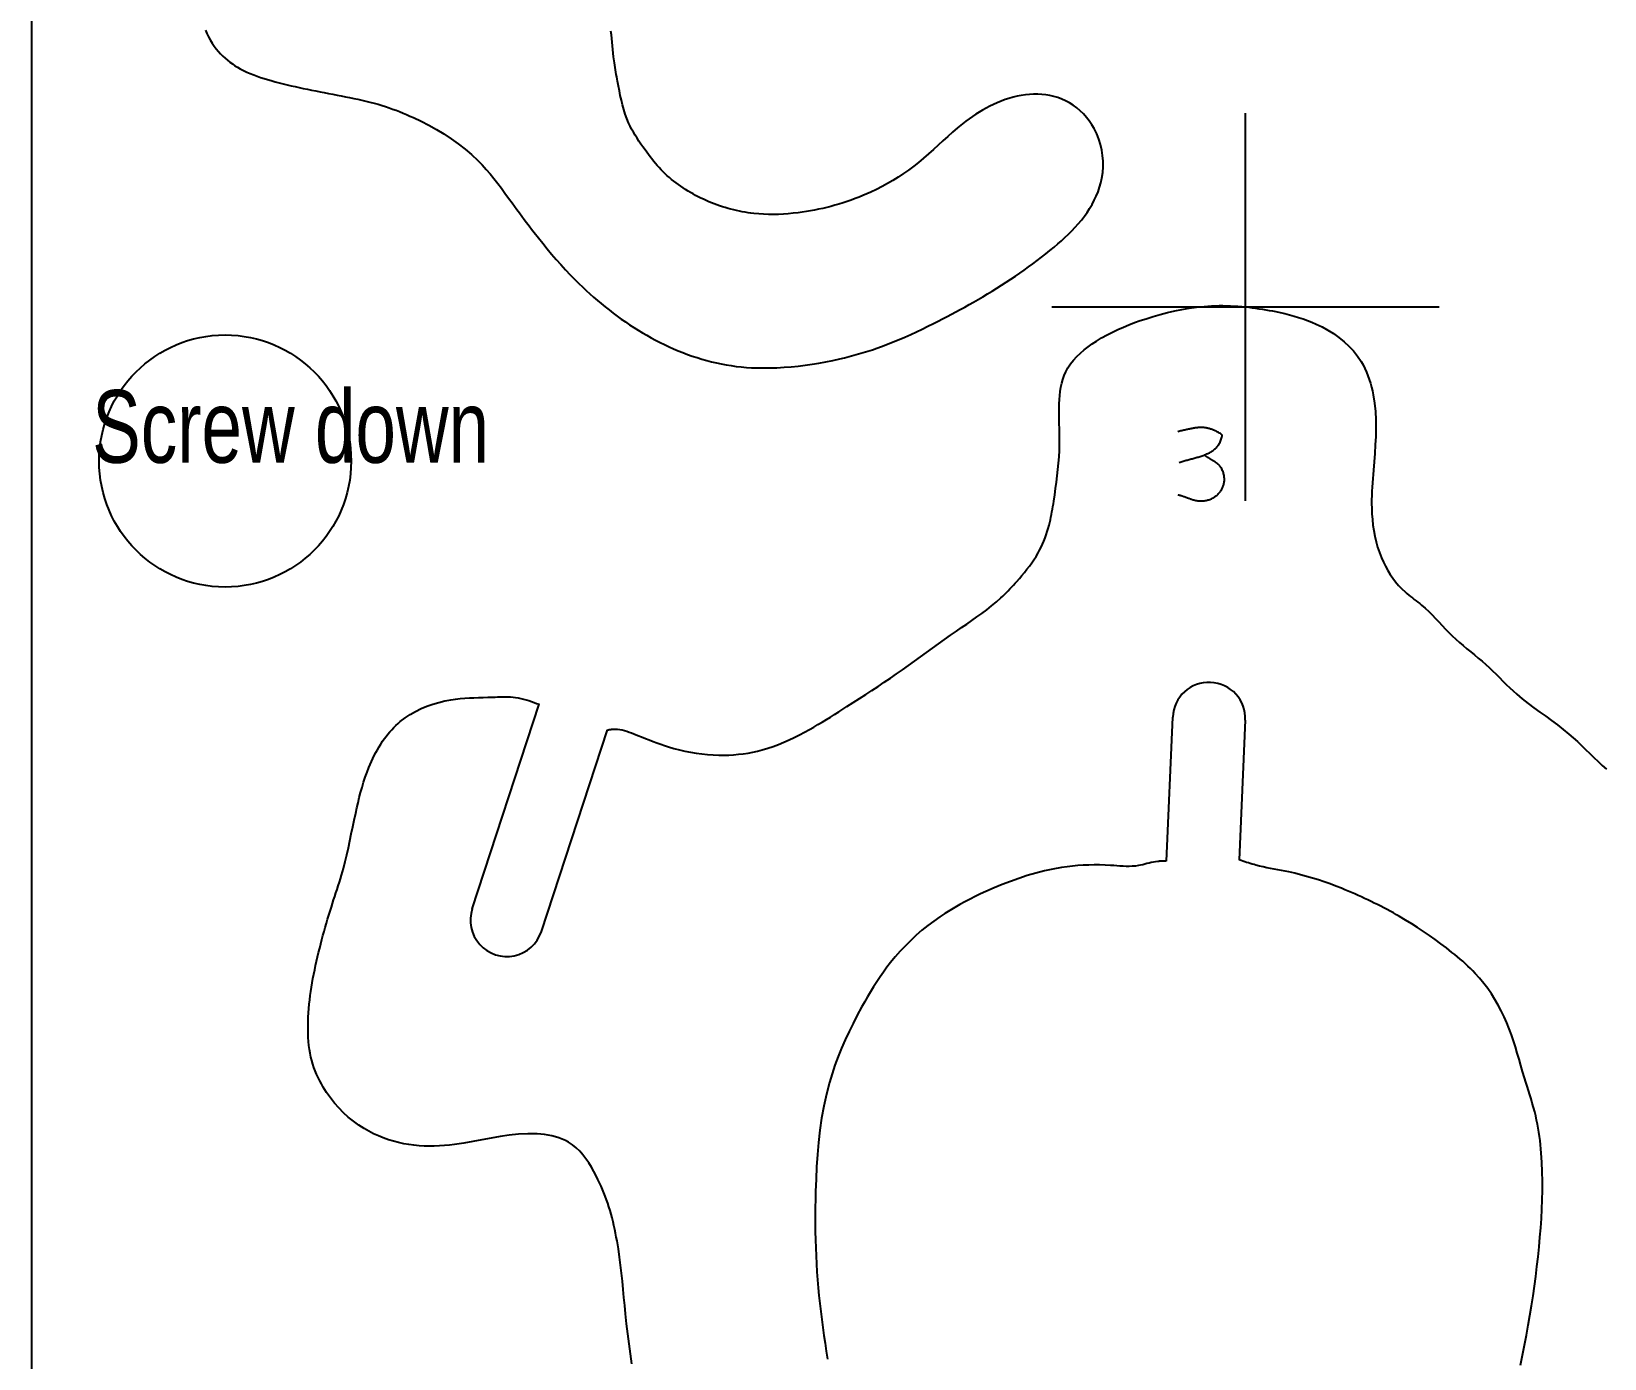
# Model space of a CAD drawing. Extents: x -0.1 to 30, y 0 to 26.6.
# Drawn here: x 0 to 8.12, y 7.63 to 14.47 of the extents above; entities that cross this region are included whole.
import ezdxf

# ---------------------------------------------------------------- set-up
doc = ezdxf.new("R2010")
doc.units = 0
doc.header["$MEASUREMENT"] = 0
doc.header["$PDMODE"] = 2
doc.layers.get('0').update_dxf_attribs({"linetype": 'CONTINUOUS'})
doc.layers.add('CK_LEVEL_1', color=7, linetype='CONTINUOUS')

# ---------------------------------------------------------------- blocks, each defined once
blk = doc.blocks.new('CKCOLL41')
at = {"layer": 'CK_LEVEL_1', "color": 3, "linetype": 'CONTINUOUS'}
for points in [[(6.1443, 12.3931, 0), (6.1396, 12.3961, 0), (6.1349, 12.399, 0), (6.1303, 12.4017, 0), (6.1258, 12.4043, 0), (6.1213, 12.4067, 0), (6.1169, 12.409, 0), (6.1127, 12.4112, 0), (6.1084, 12.4132, 0), (6.1043, 12.4151, 0), (6.1001, 12.417, 0), (6.0961, 12.4186, 0), (6.0921, 12.4202, 0), (6.0882, 12.4216, 0), (6.0843, 12.4229, 0), (6.0804, 12.4242, 0), (6.0766, 12.4252, 0), (6.0728, 12.4262, 0), (6.0691, 12.4271, 0), (6.0652, 12.4279, 0), (6.0615, 12.4286, 0), (6.0578, 12.4292, 0), (6.0541, 12.4296, 0), (6.0504, 12.43, 0), (6.0467, 12.4303, 0), (6.043, 12.4305, 0), (6.0393, 12.4307, 0), (6.0356, 12.4307, 0), (6.0317, 12.4307, 0), (6.028, 12.4306, 0), (6.0242, 12.4304, 0), (6.0204, 12.4301, 0), (6.0165, 12.4297, 0), (6.0126, 12.4293, 0), (6.0087, 12.4289, 0), (6.0047, 12.4283, 0), (6.0007, 12.4277, 0), (5.9966, 12.427, 0), (5.9925, 12.4263, 0), (5.9883, 12.4255, 0), (5.984, 12.4247, 0), (5.9796, 12.4238, 0), (5.9752, 12.4229, 0), (5.9707, 12.4219, 0), (5.9662, 12.4209, 0), (5.9615, 12.4198, 0), (5.9567, 12.4188, 0), (5.9519, 12.4176, 0), (5.9469, 12.4165, 0), (5.9418, 12.4153, 0), (5.9367, 12.4141, 0), (5.9314, 12.4128, 0), (5.926, 12.4115, 0), (5.9205, 12.4102, 0), (5.9148, 12.4089, 0)], [(5.9226, 12.2506, 0), (5.9276, 12.2523, 0), (5.9325, 12.254, 0), (5.9375, 12.2556, 0), (5.9425, 12.2571, 0), (5.9476, 12.2587, 0), (5.9527, 12.2602, 0), (5.9579, 12.2616, 0), (5.9631, 12.263, 0), (5.9683, 12.2644, 0), (5.9735, 12.2658, 0), (5.9787, 12.2672, 0), (5.984, 12.2686, 0), (5.9892, 12.2699, 0), (5.9945, 12.2713, 0), (5.9997, 12.2727, 0), (6.005, 12.2741, 0), (6.0102, 12.2755, 0), (6.0154, 12.2769, 0), (6.0205, 12.2785, 0), (6.0257, 12.28, 0), (6.0308, 12.2815, 0), (6.0358, 12.2831, 0), (6.0408, 12.2848, 0), (6.0458, 12.2865, 0), (6.0507, 12.2883, 0), (6.0555, 12.2902, 0), (6.0603, 12.2921, 0), (6.0649, 12.2942, 0), (6.0696, 12.2963, 0), (6.0741, 12.2985, 0), (6.0785, 12.3008, 0), (6.0829, 12.3032, 0), (6.0871, 12.3057, 0), (6.0913, 12.3083, 0), (6.0953, 12.311, 0), (6.0993, 12.3138, 0), (6.103, 12.3169, 0), (6.1067, 12.32, 0), (6.1102, 12.3233, 0), (6.1137, 12.3267, 0), (6.1169, 12.3303, 0), (6.12, 12.334, 0), (6.123, 12.3379, 0), (6.1259, 12.342, 0), (6.1286, 12.3462, 0), (6.131, 12.3507, 0), (6.1333, 12.3552, 0), (6.1355, 12.36, 0), (6.1374, 12.365, 0), (6.1392, 12.3702, 0), (6.1408, 12.3756, 0), (6.1422, 12.3812, 0), (6.1434, 12.387, 0), (6.1444, 12.393, 0)]]:
    blk.add_polyline3d(points, dxfattribs=at)
blk = doc.blocks.new('CKCOLL39')
at = {"layer": 'CK_LEVEL_1', "color": 3, "linetype": 'CONTINUOUS'}
for points in [[(6.1364, 12.2269, 0), (6.1355, 12.2282, 0), (6.1345, 12.2295, 0), (6.1335, 12.2308, 0), (6.1325, 12.232, 0), (6.1314, 12.2333, 0), (6.1303, 12.2345, 0), (6.1291, 12.2357, 0), (6.1279, 12.237, 0), (6.1266, 12.2382, 0), (6.1253, 12.2394, 0), (6.124, 12.2405, 0), (6.1227, 12.2417, 0), (6.1213, 12.2429, 0), (6.1198, 12.244, 0), (6.1184, 12.2452, 0), (6.1169, 12.2463, 0), (6.1154, 12.2474, 0), (6.1138, 12.2486, 0), (6.1122, 12.2497, 0), (6.1106, 12.2508, 0), (6.109, 12.2519, 0), (6.1073, 12.253, 0), (6.1057, 12.2541, 0), (6.104, 12.2552, 0), (6.1023, 12.2563, 0), (6.1005, 12.2574, 0), (6.0988, 12.2585, 0), (6.097, 12.2596, 0), (6.0952, 12.2607, 0), (6.0934, 12.2618, 0), (6.0916, 12.2629, 0), (6.0898, 12.264, 0), (6.088, 12.2652, 0), (6.0861, 12.2663, 0), (6.0843, 12.2674, 0), (6.0824, 12.2685, 0), (6.0806, 12.2696, 0), (6.0787, 12.2708, 0), (6.0768, 12.2719, 0), (6.075, 12.2731, 0), (6.0731, 12.2742, 0), (6.0712, 12.2754, 0), (6.0694, 12.2765, 0), (6.0675, 12.2777, 0), (6.0656, 12.2789, 0), (6.0638, 12.2801, 0), (6.0619, 12.2813, 0), (6.0601, 12.2826, 0), (6.0583, 12.2838, 0), (6.0565, 12.2851, 0), (6.0546, 12.2863, 0), (6.0528, 12.2876, 0), (6.0511, 12.2889, 0), (6.0493, 12.2902, 0)], [(6.0256, 12.0527, 0), (6.0308, 12.0524, 0), (6.0361, 12.0523, 0), (6.0412, 12.0524, 0), (6.0463, 12.0527, 0), (6.0513, 12.0531, 0), (6.0563, 12.0538, 0), (6.0611, 12.0546, 0), (6.066, 12.0557, 0), (6.0707, 12.0569, 0), (6.0753, 12.0582, 0), (6.0798, 12.0598, 0), (6.0843, 12.0615, 0), (6.0887, 12.0634, 0), (6.0929, 12.0654, 0), (6.0971, 12.0676, 0), (6.1011, 12.07, 0), (6.1051, 12.0724, 0), (6.1089, 12.0751, 0), (6.1126, 12.0778, 0), (6.1162, 12.0807, 0), (6.1196, 12.0837, 0), (6.1229, 12.0868, 0), (6.1261, 12.0901, 0), (6.1292, 12.0935, 0), (6.1321, 12.0969, 0), (6.1348, 12.1006, 0), (6.1375, 12.1043, 0), (6.1399, 12.108, 0), (6.1422, 12.1119, 0), (6.1443, 12.1159, 0), (6.1463, 12.1199, 0), (6.1481, 12.124, 0), (6.1497, 12.1283, 0), (6.1511, 12.1325, 0), (6.1524, 12.1369, 0), (6.1535, 12.1414, 0), (6.1543, 12.1458, 0), (6.155, 12.1503, 0), (6.1555, 12.1549, 0), (6.1558, 12.1595, 0), (6.1559, 12.1642, 0), (6.1557, 12.1689, 0), (6.1554, 12.1737, 0), (6.1549, 12.1785, 0), (6.1541, 12.1833, 0), (6.153, 12.188, 0), (6.1518, 12.1929, 0), (6.1504, 12.1978, 0), (6.1487, 12.2026, 0), (6.1467, 12.2075, 0), (6.1445, 12.2124, 0), (6.1421, 12.2172, 0), (6.1394, 12.2221, 0), (6.1365, 12.227, 0)], [(5.9147, 12.0844, 0), (5.9169, 12.0839, 0), (5.9191, 12.0834, 0), (5.9213, 12.0829, 0), (5.9235, 12.0824, 0), (5.9257, 12.0818, 0), (5.9279, 12.0812, 0), (5.9301, 12.0806, 0), (5.9323, 12.0799, 0), (5.9345, 12.0793, 0), (5.9367, 12.0786, 0), (5.9389, 12.0779, 0), (5.941, 12.0772, 0), (5.9432, 12.0764, 0), (5.9454, 12.0757, 0), (5.9476, 12.075, 0), (5.9497, 12.0742, 0), (5.9519, 12.0734, 0), (5.954, 12.0726, 0), (5.9562, 12.0719, 0), (5.9583, 12.0711, 0), (5.9604, 12.0703, 0), (5.9626, 12.0695, 0), (5.9647, 12.0687, 0), (5.9668, 12.0679, 0), (5.9689, 12.0671, 0), (5.971, 12.0663, 0), (5.9731, 12.0655, 0), (5.9752, 12.0648, 0), (5.9773, 12.064, 0), (5.9793, 12.0633, 0), (5.9814, 12.0626, 0), (5.9835, 12.0618, 0), (5.9855, 12.0611, 0), (5.9875, 12.0605, 0), (5.9895, 12.0598, 0), (5.9916, 12.0591, 0), (5.9936, 12.0585, 0), (5.9955, 12.0579, 0), (5.9975, 12.0573, 0), (5.9995, 12.0568, 0), (6.0014, 12.0563, 0), (6.0034, 12.0558, 0), (6.0053, 12.0553, 0), (6.0072, 12.0549, 0), (6.0091, 12.0545, 0), (6.011, 12.0541, 0), (6.0129, 12.0538, 0), (6.0147, 12.0535, 0), (6.0166, 12.0533, 0), (6.0184, 12.0531, 0), (6.0202, 12.0529, 0), (6.022, 12.0528, 0), (6.0238, 12.0527, 0), (6.0256, 12.0527, 0)]]:
    blk.add_polyline3d(points, dxfattribs=at)

msp = doc.modelspace()

# ---------------------------------------------------------------- linework, layer by layer
at = {"layer": 'CK_LEVEL_1', "color": 3, "linetype": 'CONTINUOUS'}
for p, q in [((0, 24), (0, 0)), ((2.2745, 9.9477), (2.6204, 11.0029)), ((5.8888, 10.9369), (5.8561, 10.1932)), ((6.2637, 10.9204), (6.232, 10.2005)), ((2.6311, 9.8309), (2.9718, 10.8703))]:
    msp.add_line(p, q, dxfattribs=at)
for points in [[(0.8973, 14.4802), (0.905, 14.4632), (0.9134, 14.4465), (0.9223, 14.4301), (0.9319, 14.4142), (0.9421, 14.3988), (0.9531, 14.3839), (0.9649, 14.3697), (0.9756, 14.3579), (0.9869, 14.3466), (0.9987, 14.3357), (1.011, 14.3254), (1.0237, 14.3156), (1.0367, 14.3062), (1.0502, 14.2973), (1.0639, 14.2889), (1.0778, 14.281), (1.0947, 14.2723), (1.1118, 14.2641), (1.1291, 14.2566), (1.1467, 14.2495), (1.1644, 14.2429), (1.1823, 14.2367), (1.2003, 14.2309), (1.2184, 14.2254), (1.2366, 14.2202), (1.2573, 14.2145), (1.2779, 14.2091), (1.2986, 14.2039), (1.3194, 14.1988), (1.3402, 14.194), (1.361, 14.1893), (1.3818, 14.1848), (1.4027, 14.1804), (1.4236, 14.1761), (1.4454, 14.1716), (1.4673, 14.1672), (1.4891, 14.1629), (1.511, 14.1586), (1.5329, 14.1544), (1.5548, 14.1501), (1.5767, 14.1458), (1.5986, 14.1415), (1.6205, 14.1372), (1.6416, 14.1329), (1.6627, 14.1286), (1.6838, 14.1241), (1.7049, 14.1194), (1.7259, 14.1146), (1.7468, 14.1095), (1.7676, 14.104), (1.7883, 14.0983), (1.8089, 14.0922), (1.8273, 14.0864), (1.8456, 14.0803), (1.8637, 14.0738), (1.8818, 14.0671), (1.8998, 14.0601), (1.9176, 14.0529), (1.9355, 14.0454), (1.9532, 14.0376), (1.9708, 14.0296), (2.0112, 14.0103), (2.051, 13.9898), (2.0902, 13.9681), (2.1285, 13.945), (2.166, 13.9205), (2.2023, 13.8946), (2.2374, 13.8673), (2.2711, 13.8384), (2.3034, 13.808), (2.3251, 13.7856), (2.3461, 13.7625), (2.3665, 13.7388), (2.3863, 13.7146), (2.4057, 13.69), (2.4247, 13.6651), (2.4434, 13.6399), (2.462, 13.6146), (2.4805, 13.5892), (2.4929, 13.5722), (2.5053, 13.5552), (2.5177, 13.5383), (2.5302, 13.5214), (2.5427, 13.5045), (2.5553, 13.4877), (2.5679, 13.4709), (2.5806, 13.4542), (2.5934, 13.4376), (2.6156, 13.4092), (2.6381, 13.381), (2.6608, 13.353), (2.684, 13.3253), (2.7075, 13.298), (2.7314, 13.271), (2.7557, 13.2444), (2.7804, 13.2181), (2.8056, 13.1924), (2.8242, 13.1741), (2.8429, 13.156), (2.8619, 13.1382), (2.8811, 13.1206), (2.9006, 13.1034), (2.9204, 13.0864), (2.9403, 13.0697), (2.9605, 13.0532), (2.981, 13.0371), (3.0016, 13.0212), (3.0225, 13.0057), (3.0436, 12.9905), (3.065, 12.9756), (3.0866, 12.961), (3.1084, 12.9468), (3.1304, 12.933), (3.1527, 12.9195), (3.1752, 12.9064), (3.1977, 12.8938), (3.2205, 12.8816), (3.2435, 12.8698), (3.2668, 12.8584), (3.2902, 12.8474), (3.3138, 12.8369), (3.3376, 12.8268), (3.3617, 12.8172), (3.3859, 12.8081), (3.4102, 12.7994), (3.4348, 12.7913), (3.4595, 12.7836), (3.4844, 12.7765), (3.5094, 12.77), (3.5345, 12.764), (3.5598, 12.7586), (3.5852, 12.7539), (3.6107, 12.7498), (3.6367, 12.7462), (3.6629, 12.7433), (3.6891, 12.7411), (3.7153, 12.7394), (3.7417, 12.7383), (3.768, 12.7378), (3.7943, 12.7378), (3.8207, 12.7382), (3.847, 12.7392), (3.8834, 12.7412), (3.9196, 12.744), (3.9558, 12.7476), (3.9919, 12.7519), (4.0279, 12.7571), (4.0638, 12.7629), (4.0996, 12.7695), (4.1352, 12.7768), (4.1707, 12.7847), (4.195, 12.7905), (4.2193, 12.7967), (4.2435, 12.8032), (4.2675, 12.81), (4.2915, 12.8171), (4.3154, 12.8245), (4.3392, 12.8323), (4.3629, 12.8404), (4.3864, 12.8488), (4.417, 12.8602), (4.4474, 12.8722), (4.4775, 12.8847), (4.5075, 12.8976), (4.5374, 12.911), (4.5671, 12.9246), (4.5966, 12.9387), (4.626, 12.9529), (4.6553, 12.9675), (4.6784, 12.9791), (4.7015, 12.9909), (4.7244, 13.0029), (4.7473, 13.0149), (4.7702, 13.0271), (4.7929, 13.0394), (4.8156, 13.0519), (4.8382, 13.0645), (4.8607, 13.0772), (4.8852, 13.0913), (4.9097, 13.1056), (4.934, 13.1201), (4.9582, 13.1348), (4.9822, 13.1496), (5.0062, 13.1647), (5.03, 13.18), (5.0536, 13.1955), (5.0771, 13.2112), (5.1001, 13.2269), (5.1229, 13.2428), (5.1455, 13.259), (5.1679, 13.2754), (5.1902, 13.2921), (5.2122, 13.3091), (5.234, 13.3263), (5.2557, 13.3438), (5.2771, 13.3617), (5.2959, 13.3778), (5.3146, 13.3942), (5.3329, 13.4109), (5.3508, 13.4281), (5.3684, 13.4456), (5.3854, 13.4636), (5.4019, 13.4821), (5.4178, 13.5012), (5.433, 13.5209), (5.4471, 13.5406), (5.4603, 13.5609), (5.4727, 13.5817), (5.4841, 13.6031), (5.4945, 13.6249), (5.5037, 13.6473), (5.5117, 13.6701), (5.5183, 13.6933), (5.5235, 13.7169), (5.5278, 13.7456), (5.5298, 13.7747), (5.5297, 13.8039), (5.5274, 13.8332), (5.523, 13.8622), (5.5164, 13.8908), (5.5076, 13.9188), (5.4968, 13.9461), (5.4838, 13.9724), (5.4719, 13.9927), (5.4587, 14.0121), (5.4442, 14.0306), (5.4286, 14.0481), (5.4119, 14.0645), (5.3942, 14.0797), (5.3755, 14.0935), (5.356, 14.1059), (5.3355, 14.1168), (5.3163, 14.1253), (5.2966, 14.1325), (5.2764, 14.1385), (5.2558, 14.1431), (5.2349, 14.1466), (5.2139, 14.149), (5.1927, 14.1501), (5.1715, 14.1502), (5.1504, 14.1492), (5.1288, 14.1471), (5.1073, 14.144), (5.0861, 14.1398), (5.0651, 14.1347), (5.0442, 14.1288), (5.0237, 14.122), (5.0034, 14.1145), (4.9834, 14.1062), (4.9636, 14.0973), (4.9449, 14.0882), (4.9264, 14.0785), (4.9082, 14.0683), (4.8903, 14.0576), (4.8727, 14.0465), (4.8553, 14.0349), (4.8383, 14.023), (4.8215, 14.0106), (4.805, 13.9979), (4.7789, 13.9768), (4.7534, 13.9549), (4.7282, 13.9326), (4.7034, 13.91), (4.6787, 13.8872), (4.6539, 13.8644), (4.6289, 13.8419), (4.6036, 13.8198), (4.5778, 13.7983), (4.5524, 13.7782), (4.5264, 13.759), (4.4999, 13.7404), (4.4729, 13.7226), (4.4454, 13.7055), (4.4174, 13.6892), (4.389, 13.6737), (4.3602, 13.6589), (4.331, 13.645), (4.3109, 13.636), (4.2908, 13.6274), (4.2705, 13.6192), (4.25, 13.6113), (4.2294, 13.6038), (4.2087, 13.5967), (4.1879, 13.5899), (4.167, 13.5834), (4.1459, 13.5774), (4.1251, 13.5717), (4.1042, 13.5664), (4.0832, 13.5614), (4.0621, 13.5567), (4.041, 13.5524), (4.0198, 13.5485), (3.9985, 13.5449), (3.9771, 13.5416), (3.9557, 13.5387), (3.9304, 13.5358), (3.9051, 13.5334), (3.8798, 13.5316), (3.8544, 13.5303), (3.829, 13.5298), (3.8036, 13.5299), (3.7783, 13.5307), (3.753, 13.5322), (3.7278, 13.5346), (3.7127, 13.5364), (3.6978, 13.5385), (3.6828, 13.5408), (3.668, 13.5435), (3.6531, 13.5464), (3.6383, 13.5496), (3.6236, 13.553), (3.6089, 13.5568), (3.5943, 13.5607), (3.5798, 13.565), (3.5654, 13.5695), (3.5511, 13.5742), (3.5368, 13.5792), (3.5227, 13.5845), (3.5086, 13.59), (3.4947, 13.5957), (3.4808, 13.6018), (3.4671, 13.608), (3.4536, 13.6145), (3.4402, 13.6212), (3.427, 13.6282), (3.4139, 13.6354), (3.4009, 13.6429), (3.3881, 13.6506), (3.3754, 13.6585), (3.3628, 13.6667), (3.3504, 13.6751), (3.3383, 13.6836), (3.3263, 13.6924), (3.3146, 13.7014), (3.303, 13.7106), (3.2916, 13.7201), (3.2805, 13.7299), (3.2696, 13.7399), (3.259, 13.7501), (3.2487, 13.7606), (3.2387, 13.7713), (3.229, 13.7822), (3.2196, 13.7934), (3.2103, 13.8047), (3.2013, 13.8162), (3.1924, 13.8278), (3.1836, 13.8396), (3.1749, 13.8514), (3.1663, 13.8633), (3.1556, 13.8781), (3.1452, 13.8931), (3.1349, 13.9081), (3.1248, 13.9232), (3.1151, 13.9386), (3.1058, 13.9541), (3.097, 13.9699), (3.0887, 13.9858), (3.0811, 14.0021), (3.0717, 14.0247), (3.0634, 14.0478), (3.0561, 14.0713), (3.0497, 14.0951), (3.0439, 14.1192), (3.0386, 14.1435), (3.0337, 14.1679), (3.0291, 14.1923), (3.0245, 14.2167), (3.0223, 14.2286), (3.02, 14.2404), (3.0178, 14.2522), (3.0157, 14.264), (3.0136, 14.2758), (3.0116, 14.2876), (3.0097, 14.2994), (3.0079, 14.3112), (3.0062, 14.3231), (3.0039, 14.3421), (3.0019, 14.3612), (3, 14.3803), (2.9983, 14.3994), (2.9965, 14.4185), (2.9946, 14.4376), (2.9925, 14.4567), (2.99, 14.4757)], [(6.2648, 13.0527), (6.2822, 13.0508), (6.2996, 13.0486), (6.3169, 13.0463), (6.3343, 13.0438), (6.3516, 13.0411), (6.3688, 13.0382), (6.3861, 13.0351), (6.4033, 13.0319), (6.4204, 13.0284), (6.4442, 13.0234), (6.468, 13.0181), (6.4916, 13.0122), (6.515, 13.0059), (6.5383, 12.9991), (6.5615, 12.9916), (6.5844, 12.9834), (6.6072, 12.9744), (6.6297, 12.9647), (6.6603, 12.9497), (6.6902, 12.9331), (6.7192, 12.9149), (6.7471, 12.895), (6.7736, 12.8735), (6.7985, 12.8503), (6.8215, 12.8256), (6.8425, 12.7993), (6.8612, 12.7715), (6.8714, 12.7539), (6.8806, 12.7357), (6.8891, 12.7171), (6.8967, 12.6981), (6.9035, 12.6788), (6.9095, 12.6592), (6.9149, 12.6393), (6.9196, 12.6194), (6.9237, 12.5993), (6.9303, 12.5565), (6.9347, 12.5135), (6.9369, 12.4704), (6.9374, 12.4272), (6.9365, 12.3839), (6.9344, 12.3406), (6.9315, 12.2973), (6.9281, 12.254), (6.9245, 12.2108), (6.9228, 12.189), (6.921, 12.1672), (6.9195, 12.1454), (6.9181, 12.1237), (6.9169, 12.1019), (6.916, 12.0801), (6.9155, 12.0584), (6.9154, 12.0366), (6.9158, 12.0147), (6.917, 11.9856), (6.9192, 11.9565), (6.9224, 11.9275), (6.9267, 11.8986), (6.9321, 11.8699), (6.9387, 11.8415), (6.9466, 11.8134), (6.9559, 11.7856), (6.9665, 11.7583), (6.9762, 11.7364), (6.987, 11.7148), (6.9987, 11.6938), (7.0113, 11.6733), (7.0249, 11.6535), (7.0394, 11.6344), (7.0548, 11.6162), (7.0712, 11.5988), (7.0884, 11.5824), (7.0976, 11.5745), (7.1069, 11.5667), (7.1163, 11.5592), (7.1259, 11.5517), (7.1355, 11.5443), (7.1451, 11.537), (7.1546, 11.5295), (7.1641, 11.522), (7.1735, 11.5144), (7.1922, 11.4981), (7.2103, 11.4811), (7.228, 11.4636), (7.2453, 11.4457), (7.2624, 11.4276), (7.2795, 11.4094), (7.2967, 11.3913), (7.3141, 11.3735), (7.3318, 11.3561), (7.3503, 11.3389), (7.3691, 11.3222), (7.3883, 11.3059), (7.4076, 11.2897), (7.4271, 11.2737), (7.4466, 11.2577), (7.4659, 11.2416), (7.4851, 11.2253), (7.504, 11.2086), (7.5221, 11.1919), (7.54, 11.1749), (7.5576, 11.1576), (7.5751, 11.1403), (7.5927, 11.1229), (7.6102, 11.1056), (7.628, 11.0885), (7.646, 11.0716), (7.6643, 11.0552), (7.6931, 11.031), (7.7227, 11.0077), (7.7528, 10.985), (7.7833, 10.9628), (7.8139, 10.9408), (7.8445, 10.9186), (7.8747, 10.8962), (7.9045, 10.8732), (7.9335, 10.8494), (7.9556, 10.8301), (7.9773, 10.8103), (7.9987, 10.7901), (8.0199, 10.7696), (8.041, 10.7491), (8.0622, 10.7285), (8.0836, 10.7081), (8.1053, 10.6879), (8.1276, 10.6682)], [(3.0973, 7.6004), (3.0903, 7.6521), (3.0837, 7.7038), (3.0773, 7.7556), (3.0712, 7.8074), (3.0656, 7.8592), (3.0614, 7.901), (3.0573, 7.9428), (3.0533, 7.9846), (3.0491, 8.0263), (3.0447, 8.0681), (3.0399, 8.1098), (3.0345, 8.1514), (3.0285, 8.193), (3.0216, 8.2345), (3.018, 8.2544), (3.0142, 8.2743), (3.0101, 8.2941), (3.0057, 8.3138), (3.0011, 8.3335), (2.9961, 8.3531), (2.9909, 8.3725), (2.9854, 8.3919), (2.9795, 8.4111), (2.9737, 8.4291), (2.9675, 8.4469), (2.961, 8.4647), (2.9542, 8.4824), (2.947, 8.4999), (2.9394, 8.5174), (2.9315, 8.5349), (2.9232, 8.5523), (2.9145, 8.5696), (2.9025, 8.5924), (2.8897, 8.6148), (2.8761, 8.6367), (2.8615, 8.6578), (2.8459, 8.678), (2.8292, 8.6968), (2.8114, 8.7142), (2.7923, 8.7299), (2.7718, 8.7436), (2.7556, 8.7524), (2.7387, 8.76), (2.7213, 8.7665), (2.7033, 8.7721), (2.6849, 8.7766), (2.6662, 8.7803), (2.6473, 8.7831), (2.6283, 8.7852), (2.6093, 8.7867), (2.561, 8.7876), (2.5132, 8.7853), (2.4657, 8.7803), (2.4185, 8.7733), (2.3715, 8.765), (2.3245, 8.756), (2.2775, 8.7471), (2.2304, 8.7387), (2.183, 8.7317), (2.157, 8.7286), (2.1308, 8.7262), (2.1047, 8.7244), (2.0784, 8.7234), (2.0522, 8.7232), (2.0261, 8.7238), (1.9999, 8.7253), (1.9739, 8.7278), (1.9479, 8.7312), (1.921, 8.7359), (1.8942, 8.7418), (1.8677, 8.7487), (1.8416, 8.7568), (1.8157, 8.766), (1.7903, 8.7763), (1.7654, 8.7877), (1.741, 8.8003), (1.7172, 8.8139), (1.6887, 8.8322), (1.6614, 8.8521), (1.6351, 8.8734), (1.61, 8.8962), (1.5862, 8.9204), (1.5638, 8.9457), (1.5427, 8.9723), (1.5231, 8.9999), (1.5051, 9.0286), (1.4959, 9.0447), (1.4872, 9.0612), (1.479, 9.0779), (1.4714, 9.0948), (1.4643, 9.112), (1.4579, 9.1294), (1.4521, 9.1469), (1.4469, 9.1647), (1.4424, 9.1826), (1.4381, 9.2026), (1.4347, 9.2228), (1.4319, 9.2431), (1.4299, 9.2635), (1.4284, 9.284), (1.4276, 9.3046), (1.4272, 9.3251), (1.4273, 9.3457), (1.4277, 9.3663), (1.4287, 9.3887), (1.43, 9.411), (1.4316, 9.4333), (1.4337, 9.4555), (1.4361, 9.4777), (1.4388, 9.4998), (1.4418, 9.5219), (1.4451, 9.5439), (1.4487, 9.5659), (1.4527, 9.5885), (1.457, 9.611), (1.4615, 9.6335), (1.4662, 9.6559), (1.4712, 9.6783), (1.4763, 9.7006), (1.4817, 9.7229), (1.4872, 9.7452), (1.4928, 9.7674), (1.4984, 9.7887), (1.504, 9.8099), (1.5098, 9.831), (1.5157, 9.8521), (1.5218, 9.8732), (1.528, 9.8942), (1.5344, 9.9152), (1.5408, 9.9362), (1.5475, 9.9571), (1.5534, 9.9753), (1.5594, 9.9935), (1.5654, 10.0117), (1.5714, 10.0298), (1.5774, 10.048), (1.5833, 10.0662), (1.5891, 10.0845), (1.5947, 10.1027), (1.6001, 10.1211), (1.6099, 10.1562), (1.6189, 10.1916), (1.6274, 10.2271), (1.6354, 10.2627), (1.643, 10.2984), (1.6505, 10.3342), (1.6579, 10.3701), (1.6654, 10.4059), (1.6731, 10.4417), (1.679, 10.4684), (1.6853, 10.4951), (1.6918, 10.5216), (1.6987, 10.548), (1.7061, 10.5743), (1.714, 10.6004), (1.7225, 10.6263), (1.7316, 10.652), (1.7414, 10.6775), (1.7479, 10.693), (1.7546, 10.7085), (1.7617, 10.7238), (1.7692, 10.739), (1.777, 10.754), (1.7851, 10.7688), (1.7936, 10.7834), (1.8025, 10.7977), (1.8118, 10.8119), (1.8206, 10.8243), (1.8297, 10.8366), (1.8391, 10.8486), (1.8489, 10.8603), (1.859, 10.8717), (1.8694, 10.8827), (1.8803, 10.8934), (1.8914, 10.9038), (1.903, 10.9137), (1.9281, 10.9331), (1.9547, 10.9506), (1.9824, 10.9664), (2.0112, 10.9805), (2.0409, 10.9929), (2.0712, 11.0035), (2.1021, 11.0126), (2.1334, 11.0201), (2.1648, 11.0259), (2.1885, 11.0294), (2.2122, 11.032), (2.2359, 11.0341), (2.2596, 11.0356), (2.2834, 11.0368), (2.3072, 11.0376), (2.331, 11.0384), (2.3549, 11.0391), (2.3789, 11.0399), (2.3922, 11.0404), (2.4055, 11.0409), (2.4188, 11.0413), (2.4321, 11.0416), (2.4454, 11.0416), (2.4586, 11.0414), (2.4718, 11.0408), (2.4849, 11.0397), (2.498, 11.0382), (2.5118, 11.036), (2.5256, 11.0331), (2.5393, 11.0297), (2.5529, 11.0259), (2.5664, 11.0218), (2.58, 11.0173), (2.5934, 11.0126), (2.6069, 11.0078), (2.6204, 11.0029)], [(5.8561, 10.1932), (5.8512, 10.1933), (5.8462, 10.1934), (5.8413, 10.1934), (5.8363, 10.1934), (5.8314, 10.1934), (5.8265, 10.1933), (5.8216, 10.193), (5.8167, 10.1927), (5.8118, 10.1923), (5.8006, 10.1908), (5.7895, 10.1888), (5.7784, 10.1864), (5.7674, 10.1837), (5.7563, 10.1809), (5.7453, 10.178), (5.7343, 10.1752), (5.7232, 10.1727), (5.7121, 10.1706), (5.6964, 10.1684), (5.6806, 10.1672), (5.6647, 10.1667), (5.6488, 10.1668), (5.6328, 10.1674), (5.6167, 10.1683), (5.6006, 10.1694), (5.5845, 10.1706), (5.5684, 10.1718), (5.5402, 10.1733), (5.5119, 10.1741), (5.4837, 10.1743), (5.4556, 10.1738), (5.4275, 10.1726), (5.3995, 10.1707), (5.3716, 10.1682), (5.3438, 10.1649), (5.316, 10.1609), (5.2713, 10.153), (5.2268, 10.1433), (5.1826, 10.1319), (5.1388, 10.1191), (5.0953, 10.1049), (5.0522, 10.0894), (5.0095, 10.0729), (4.9671, 10.0553), (4.9251, 10.0369), (4.8977, 10.0243), (4.8704, 10.0114), (4.8434, 9.998), (4.8166, 9.9843), (4.7901, 9.97), (4.764, 9.9552), (4.7381, 9.9398), (4.7127, 9.9239), (4.6876, 9.9072), (4.656, 9.8849), (4.6251, 9.8614), (4.5949, 9.8369), (4.5656, 9.8114), (4.5372, 9.7849), (4.5097, 9.7575), (4.4831, 9.7292), (4.4574, 9.7), (4.4328, 9.6701), (4.4142, 9.646), (4.3962, 9.6214), (4.3788, 9.5964), (4.3619, 9.5711), (4.3455, 9.5454), (4.3295, 9.5195), (4.3139, 9.4932), (4.2987, 9.4667), (4.2838, 9.44), (4.2614, 9.3986), (4.2398, 9.3568), (4.219, 9.3145), (4.1992, 9.2718), (4.1804, 9.2288), (4.1627, 9.1853), (4.1463, 9.1414), (4.1313, 9.097), (4.1176, 9.0523), (4.1017, 8.9916), (4.0884, 8.9302), (4.0773, 8.8682), (4.0683, 8.8058), (4.0612, 8.743), (4.0557, 8.68), (4.0516, 8.6168), (4.0486, 8.5535), (4.0465, 8.4902), (4.0455, 8.4486), (4.0448, 8.407), (4.0445, 8.3654), (4.0445, 8.3239), (4.0449, 8.2824), (4.0457, 8.2409), (4.0469, 8.1995), (4.0486, 8.1581), (4.0507, 8.1167), (4.0533, 8.0755), (4.0564, 8.0344), (4.0599, 7.9934), (4.0638, 7.9523), (4.0681, 7.9113), (4.0728, 7.8703), (4.0779, 7.8293), (4.0832, 7.7884), (4.0889, 7.7475), (4.0949, 7.7067), (4.1011, 7.666), (4.1076, 7.6252)], [(7.6839, 7.5934), (7.6946, 7.6449), (7.7049, 7.6964), (7.7148, 7.748), (7.7241, 7.7997), (7.7327, 7.8499), (7.7408, 7.9002), (7.7485, 7.9505), (7.7556, 8.0009), (7.7623, 8.0514), (7.7685, 8.102), (7.7741, 8.1526), (7.7793, 8.2034), (7.7839, 8.2541), (7.7879, 8.3023), (7.7912, 8.3505), (7.7939, 8.3987), (7.7958, 8.447), (7.7969, 8.4952), (7.7971, 8.5435), (7.7962, 8.5917), (7.7942, 8.64), (7.791, 8.6881), (7.7891, 8.7095), (7.787, 8.7309), (7.7845, 8.7523), (7.7818, 8.7736), (7.7786, 8.7949), (7.7752, 8.8161), (7.7713, 8.8372), (7.767, 8.8582), (7.7623, 8.8791), (7.7568, 8.9012), (7.7509, 8.9233), (7.7446, 8.9452), (7.738, 8.967), (7.7313, 8.9889), (7.7244, 9.0106), (7.7175, 9.0324), (7.7106, 9.0542), (7.7039, 9.0761), (7.6944, 9.1078), (7.6851, 9.1397), (7.676, 9.1716), (7.6667, 9.2034), (7.6571, 9.2352), (7.6472, 9.2667), (7.6366, 9.2981), (7.6252, 9.3293), (7.6129, 9.3601), (7.5993, 9.3908), (7.5846, 9.4212), (7.5687, 9.451), (7.5517, 9.4802), (7.5337, 9.5087), (7.5145, 9.5364), (7.4943, 9.5633), (7.4729, 9.5894), (7.4506, 9.6144), (7.4381, 9.6274), (7.4253, 9.6402), (7.4123, 9.6527), (7.399, 9.6649), (7.3856, 9.677), (7.3719, 9.6888), (7.3581, 9.7005), (7.3442, 9.712), (7.3301, 9.7233), (7.3014, 9.7459), (7.2724, 9.768), (7.2431, 9.7896), (7.2134, 9.8107), (7.1833, 9.8313), (7.1529, 9.8514), (7.1222, 9.8709), (7.0911, 9.8899), (7.0597, 9.9083), (7.0436, 9.9174), (7.0275, 9.9264), (7.0113, 9.9352), (6.9951, 9.9439), (6.9787, 9.9525), (6.9623, 9.9609), (6.9459, 9.9693), (6.9294, 9.9775), (6.9128, 9.9856), (6.8961, 9.9936), (6.8793, 10.0016), (6.8625, 10.0094), (6.8456, 10.0172), (6.8287, 10.0247), (6.8116, 10.0322), (6.7946, 10.0395), (6.7774, 10.0466), (6.7602, 10.0536), (6.7307, 10.0652), (6.7009, 10.0763), (6.6709, 10.0869), (6.6408, 10.0969), (6.6105, 10.1063), (6.5799, 10.1152), (6.5492, 10.1234), (6.5184, 10.1309), (6.4874, 10.1378), (6.4686, 10.1416), (6.4497, 10.1452), (6.4308, 10.1488), (6.412, 10.1523), (6.3931, 10.1559), (6.3744, 10.1597), (6.3556, 10.1638), (6.337, 10.1681), (6.3185, 10.1729), (6.3088, 10.1757), (6.2991, 10.1785), (6.2895, 10.1814), (6.2799, 10.1845), (6.2703, 10.1876), (6.2607, 10.1908), (6.2511, 10.194), (6.2416, 10.1973), (6.232, 10.2005)]]:
    msp.add_lwpolyline(points, dxfattribs=at)
at = {"layer": 'CK_LEVEL_1', "color": 1, "linetype": 'CONTINUOUS'}
msp.add_lwpolyline([(2.9718, 10.8703), (2.9748, 10.8709), (2.9778, 10.8715), (2.9808, 10.8721), (2.9838, 10.8727), (2.9869, 10.8732), (2.9899, 10.8737), (2.9929, 10.8741), (2.9959, 10.8745), (2.9989, 10.8748), (3.0112, 10.8753), (3.0235, 10.8746), (3.0357, 10.873), (3.0479, 10.8706), (3.0601, 10.8674), (3.0722, 10.8636), (3.0843, 10.8595), (3.0963, 10.855), (3.1083, 10.8504), (3.1284, 10.8424), (3.1484, 10.8345), (3.1682, 10.8266), (3.188, 10.8188), (3.2077, 10.8112), (3.2274, 10.8038), (3.2471, 10.7966), (3.267, 10.7898), (3.287, 10.7833), (3.3149, 10.7751), (3.3433, 10.7676), (3.3719, 10.7611), (3.4007, 10.7553), (3.4298, 10.7505), (3.459, 10.7466), (3.4884, 10.7436), (3.5178, 10.7416), (3.5474, 10.7406), (3.5725, 10.7405), (3.5977, 10.7412), (3.6228, 10.7426), (3.6479, 10.7448), (3.6728, 10.7478), (3.6976, 10.7515), (3.7223, 10.756), (3.7468, 10.7614), (3.771, 10.7676), (3.7993, 10.7759), (3.8273, 10.7853), (3.8549, 10.7957), (3.8822, 10.8069), (3.9093, 10.8189), (3.9361, 10.8317), (3.9625, 10.845), (3.9888, 10.8589), (4.0147, 10.8731), (4.0367, 10.8856), (4.0585, 10.8982), (4.0802, 10.9111), (4.1017, 10.9241), (4.1231, 10.9373), (4.1445, 10.9506), (4.1658, 10.964), (4.187, 10.9775), (4.2083, 10.991), (4.2405, 11.0116), (4.2726, 11.0323), (4.3048, 11.0531), (4.3368, 11.074), (4.3688, 11.095), (4.4006, 11.1162), (4.4323, 11.1376), (4.4639, 11.1592), (4.4952, 11.181), (4.5263, 11.203), (4.5572, 11.2251), (4.5881, 11.2474), (4.6189, 11.2698), (4.6496, 11.2921), (4.6805, 11.3145), (4.7114, 11.3368), (4.7425, 11.3589), (4.7737, 11.3808), (4.8, 11.3989), (4.8262, 11.4169), (4.8524, 11.435), (4.8785, 11.4533), (4.9043, 11.4719), (4.9296, 11.491), (4.9545, 11.5106), (4.9789, 11.5308), (5.0024, 11.5519), (5.012, 11.5609), (5.0214, 11.57), (5.0307, 11.5793), (5.0399, 11.5887), (5.0489, 11.5982), (5.0579, 11.6078), (5.0668, 11.6175), (5.0757, 11.6273), (5.0845, 11.6371), (5.098, 11.6524), (5.1113, 11.6679), (5.1244, 11.6836), (5.1371, 11.6995), (5.1496, 11.7157), (5.1615, 11.7321), (5.173, 11.7489), (5.184, 11.766), (5.1943, 11.7836), (5.2025, 11.7986), (5.2102, 11.8139), (5.2174, 11.8295), (5.2242, 11.8452), (5.2305, 11.8612), (5.2364, 11.8774), (5.2418, 11.8937), (5.2468, 11.9101), (5.2513, 11.9267), (5.2547, 11.9403), (5.2579, 11.954), (5.2608, 11.9678), (5.2636, 11.9816), (5.2661, 11.9954), (5.2685, 12.0092), (5.2708, 12.0231), (5.2731, 12.037), (5.2752, 12.051), (5.2802, 12.0836), (5.285, 12.1163), (5.2894, 12.149), (5.2935, 12.1818), (5.2971, 12.2146), (5.3002, 12.2474), (5.3026, 12.2802), (5.3043, 12.3129), (5.3052, 12.3456), (5.3053, 12.3661), (5.3052, 12.3866), (5.3049, 12.4072), (5.3044, 12.4277), (5.3039, 12.4484), (5.3035, 12.469), (5.3032, 12.4898), (5.303, 12.5107), (5.3032, 12.5317), (5.3037, 12.5531), (5.3047, 12.5746), (5.3063, 12.5961), (5.3087, 12.6173), (5.312, 12.6383), (5.3163, 12.659), (5.3218, 12.6792), (5.3286, 12.6988), (5.3368, 12.7177), (5.3485, 12.7392), (5.3622, 12.7596), (5.3777, 12.779), (5.3947, 12.7974), (5.413, 12.8149), (5.4325, 12.8314), (5.4528, 12.8471), (5.4737, 12.862), (5.4951, 12.8761), (5.5224, 12.8927), (5.55, 12.9083), (5.5779, 12.9228), (5.6061, 12.9363), (5.6346, 12.9489), (5.6634, 12.9607), (5.6925, 12.9718), (5.7218, 12.9823), (5.7514, 12.9922), (5.7879, 13.0035), (5.8247, 13.014), (5.8618, 13.0237), (5.8992, 13.0323), (5.9368, 13.0399), (5.9746, 13.0463), (6.0126, 13.0516), (6.0506, 13.0555), (6.0888, 13.0581), (6.1084, 13.0589), (6.1279, 13.0593), (6.1475, 13.0593), (6.1671, 13.059), (6.1866, 13.0584), (6.2062, 13.0574), (6.2257, 13.0561), (6.2453, 13.0545), (6.2648, 13.0527)], dxfattribs=at)
msp.add_circle((0.9994, 12.2578), 0.6503, dxfattribs=at)
at = {"layer": 'CK_LEVEL_1', "color": 3, "linetype": 'CONTINUOUS'}
for centre, start, end in [((6.0763, 10.9287), 357.47917, 537.47917), ((2.4528, 9.8893), 161.85081, 341.85081)]:
    msp.add_arc(centre, 0.1876, start, end, dxfattribs=at)
at = {"layer": 'CK_LEVEL_1', "color": 1, "linetype": 'CONTINUOUS'}
msp.add_point((6.2648, 13.0527), dxfattribs=at)

# ---------------------------------------------------------------- block references
at = {"linetype": 'CONTINUOUS'}
for name in ['CKCOLL41', 'CKCOLL39']:
    msp.add_blockref(name, (0, 0), dxfattribs=at)

# ---------------------------------------------------------------- texts
at = {"layer": 'CK_LEVEL_1', "color": 7, "linetype": 'CONTINUOUS', "width": 0.75}
msp.add_text('Screw down', height=0.375, dxfattribs=at).set_placement((0.3131, 12.2488))

doc.saveas('drawing.dxf')
